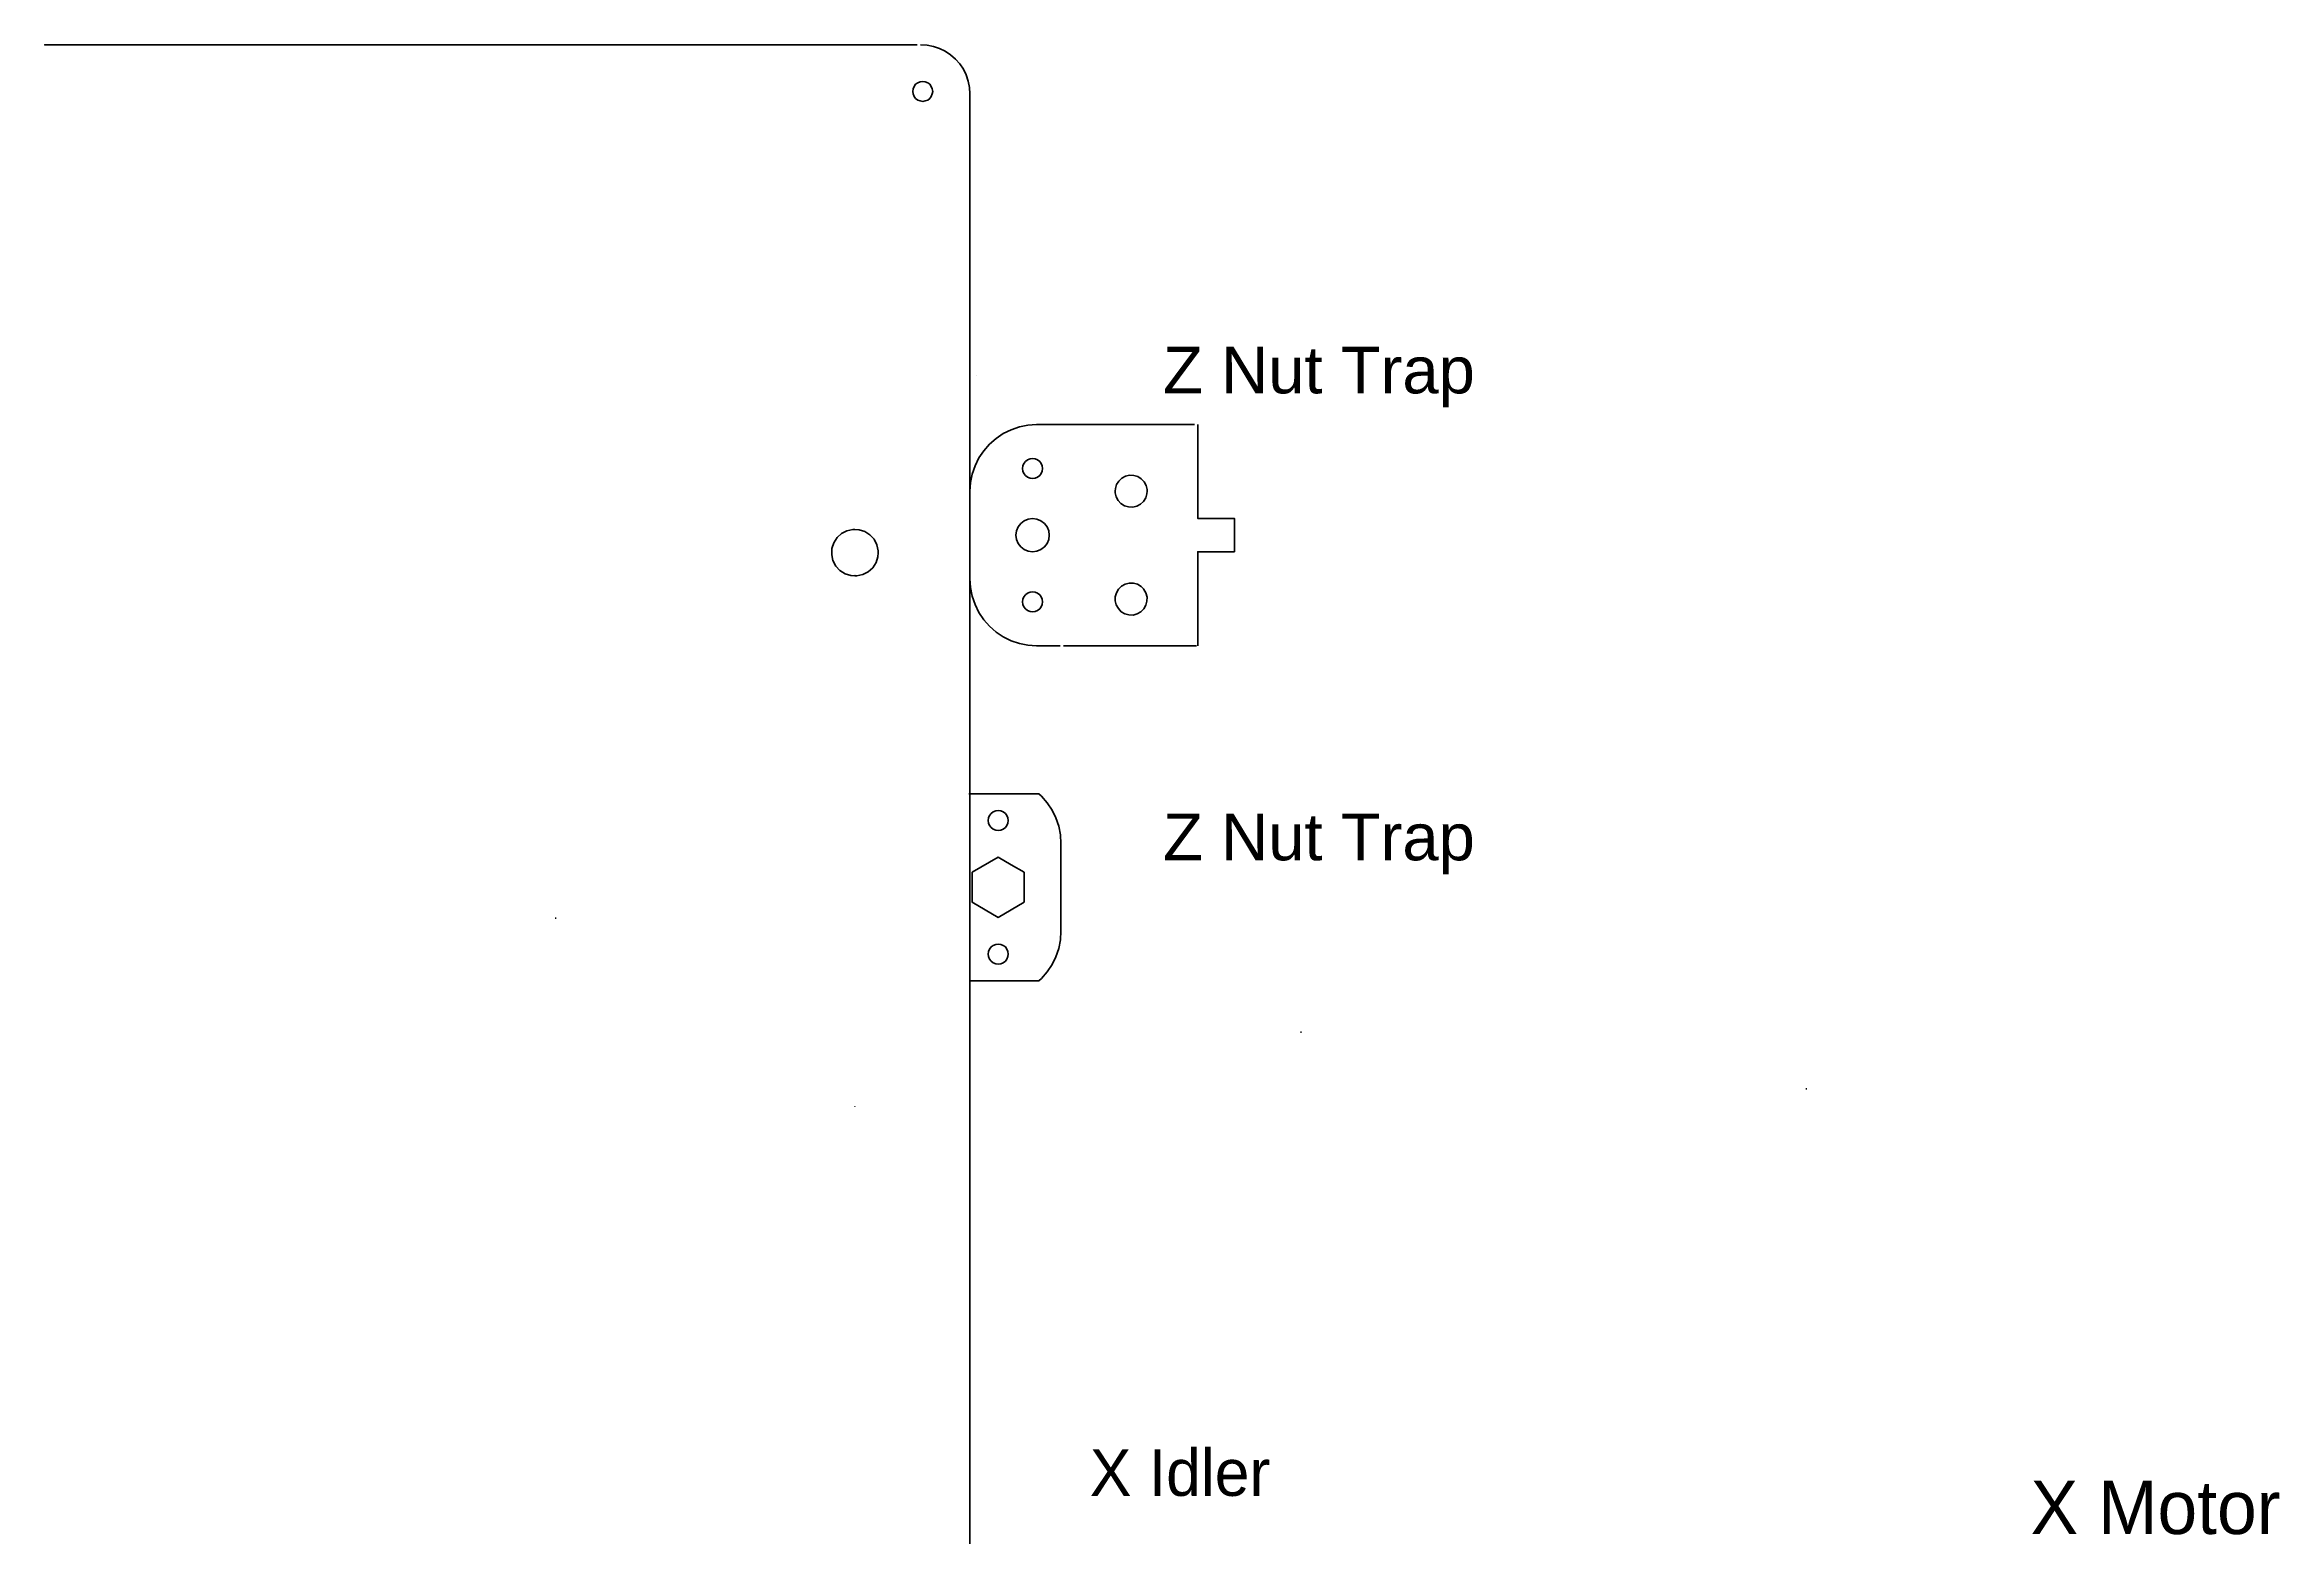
# Model space of a CAD drawing. Extents: x 0 to 1343, y -5 to 600.
# Drawn here: x 982.4 to 1317.3, y 361.7 to 585.3 of the extents above; entities that cross this region are included whole.
import ezdxf

# ---------------------------------------------------------------- set-up
doc = ezdxf.new("R2010")
doc.units = 0
doc.layers.get('0').update_dxf_attribs({"linetype": 'CONTINUOUS', "true_color": 0xffffff})
doc.layers.add('LAY001', color=7, linetype='CONTINUOUS', true_color=0xffffff)
doc.styles.add('textstyle23', font='')
doc.styles.add('textstyle3', font='')
doc.styles.add('textstyle4', font='')
doc.styles.add('textstyle7', font='')
doc.styles.get('textstyle23').set_extended_font_data('Liberation Sans', italic=True)
doc.styles.get('textstyle3').set_extended_font_data('Liberation Sans', italic=True)
doc.styles.get('textstyle4').set_extended_font_data('Liberation Sans', italic=True)
doc.styles.get('textstyle7').set_extended_font_data('Liberation Sans', italic=True)

msp = doc.modelspace()

# ---------------------------------------------------------------- linework, layer by layer
at = {"layer": 'LAY001', "color": 7, "lineweight": 35, "true_color": 0xffffff}
for points in [[(982.4, 585.275), (982.4, 585.225), (982.4, 585.275), (1113.15, 585.275)], [(1154.7, 528.325), (1131.05, 528.325), (1129.75, 528.225), (1128.475, 527.975), (1127.225, 527.55), (1126.05, 526.975), (1124.975, 526.25), (1123.975, 525.375), (1123.125, 524.4), (1122.4, 523.325), (1121.825, 522.15), (1121.4, 520.9), (1121.15, 519.625), (1121.05, 518.325), (1121.05, 537.775), (1121.05, 577.925), (1121, 578.875), (1120.8, 579.825), (1120.5, 580.75), (1120.075, 581.6), (1119.525, 582.4), (1118.875, 583.125), (1118.15, 583.775), (1117.35, 584.3), (1116.475, 584.725), (1115.575, 585.025), (1114.625, 585.225), (1113.65, 585.275)], [(1122.05, 535.65), (1122.05, 535.625)], [(1155.2, 528.35), (1155.2, 514.25), (1160.7, 514.25), (1160.7, 509.25), (1155.2, 509.25), (1155.2, 495.175)], [(1121.05, 518.325), (1121.05, 505.175), (1121.15, 503.875), (1121.4, 502.575), (1121.825, 501.35), (1122.4, 500.175), (1123.125, 499.075), (1123.975, 498.1), (1124.975, 497.225), (1126.05, 496.5), (1127.225, 495.925), (1128.475, 495.5), (1129.75, 495.25), (1131.05, 495.175), (1134.575, 495.175)], [(1121.05, 505.175), (1121.05, 472.95), (1131.375, 472.95), (1131.775, 472.6), (1132.65, 471.625), (1133.375, 470.525), (1133.95, 469.35), (1134.375, 468.125), (1134.625, 466.825), (1134.7, 465.525), (1134.7, 452.375), (1134.625, 451.075), (1134.375, 449.8), (1133.95, 448.55), (1133.375, 447.375), (1132.65, 446.3), (1131.775, 445.3), (1131.375, 444.95), (1121.05, 444.95)], [(1155, 495.175), (1135.075, 495.175)], [(1120.875, 472.95), (1121.05, 472.95), (1121.05, 472.45), (1121.05, 444.95), (1121.05, 279.275), (1120.825, 277.45), (1120.1, 275.725), (1118.975, 274.275), (1117.5, 273.15), (1115.8, 272.425), (1114.025, 272.2), (1123.85, 272.2)], [(1059.05, 454.35), (1058.9, 454.35)], [(1170.725, 437.225), (1170.575, 437.225)], [(1246.45, 428.75), (1246.3, 428.75)], [(1103.825, 426.1), (1103.825, 426.05)]]:
    msp.add_lwpolyline(points, dxfattribs=at)
for points in [[(1114.35, 576.85), (1114.725, 576.975), (1115.025, 577.225), (1115.25, 577.525), (1115.4, 577.9), (1115.475, 578.275), (1115.4, 578.675), (1115.25, 579.025), (1115.025, 579.35), (1114.725, 579.575), (1114.35, 579.725), (1113.975, 579.775), (1113.575, 579.725), (1113.225, 579.575), (1112.9, 579.35), (1112.675, 579.025), (1112.525, 578.675), (1112.475, 578.275), (1112.525, 577.9), (1112.675, 577.525), (1112.9, 577.225), (1113.225, 576.975), (1113.575, 576.85), (1113.975, 576.775)], [(1130.85, 520.3), (1131.2, 520.45), (1131.525, 520.675), (1131.75, 521), (1131.9, 521.35), (1131.95, 521.75), (1131.9, 522.125), (1131.75, 522.5), (1131.525, 522.8), (1131.2, 523.05), (1130.85, 523.2), (1130.45, 523.25), (1130.075, 523.2), (1129.7, 523.05), (1129.4, 522.8), (1129.15, 522.5), (1129, 522.125), (1128.95, 521.75), (1129, 521.35), (1129.15, 521), (1129.4, 520.675), (1129.7, 520.45), (1130.075, 520.3), (1130.45, 520.25)], [(1145.45, 515.95), (1146.05, 516.075), (1146.6, 516.375), (1147.05, 516.8), (1147.4, 517.35), (1147.575, 517.95), (1147.6, 518.325), (1147.6, 518.575), (1147.45, 519.175), (1147.15, 519.725), (1146.725, 520.175), (1146.2, 520.525), (1145.6, 520.7), (1144.975, 520.725), (1144.375, 520.575), (1143.825, 520.275), (1143.35, 519.85), (1143.025, 519.325), (1142.85, 518.725), (1142.825, 518.325), (1142.825, 518.1), (1142.95, 517.5), (1143.25, 516.95), (1143.675, 516.475), (1144.225, 516.15), (1144.825, 515.975)], [(1104.125, 505.625), (1105.025, 505.825), (1105.825, 506.25), (1106.5, 506.85), (1107, 507.625), (1107.275, 508.5), (1107.3, 509.1), (1107.325, 509.4), (1107.125, 510.3), (1106.7, 511.125), (1106.075, 511.8), (1105.3, 512.275), (1104.45, 512.55), (1103.825, 512.575), (1103.525, 512.6), (1102.625, 512.4), (1101.825, 511.975), (1101.15, 511.375), (1100.65, 510.6), (1100.375, 509.725), (1100.35, 509.1), (1100.35, 508.8), (1100.525, 507.925), (1100.95, 507.1), (1101.575, 506.425), (1102.35, 505.95), (1103.225, 505.675), (1103.825, 505.65), (1103.825, 505.7), (1103.825, 505.65)], [(1131.1, 509.325), (1131.7, 509.575), (1132.225, 509.975), (1132.625, 510.5), (1132.875, 511.1), (1132.95, 511.75), (1132.875, 512.4), (1132.625, 513), (1132.225, 513.5), (1131.7, 513.9), (1131.1, 514.15), (1130.45, 514.25), (1129.8, 514.15), (1129.2, 513.9), (1128.7, 513.5), (1128.3, 513), (1128.05, 512.4), (1127.95, 511.75), (1128.05, 511.1), (1128.3, 510.5), (1128.7, 509.975), (1129.2, 509.575), (1129.8, 509.325), (1130.45, 509.25)], [(1130.45, 500.25), (1130.85, 500.3), (1131.2, 500.45), (1131.525, 500.675), (1131.75, 501), (1131.9, 501.35), (1131.95, 501.75), (1131.9, 502.125), (1131.75, 502.5), (1131.525, 502.8), (1131.2, 503.05), (1130.85, 503.2), (1130.45, 503.25), (1130.075, 503.2), (1129.7, 503.05), (1129.4, 502.8), (1129.15, 502.5), (1129, 502.125), (1128.95, 501.75), (1129, 501.35), (1129.15, 501), (1129.4, 500.675), (1129.7, 500.45), (1130.075, 500.3)], [(1144.875, 499.8), (1144.275, 499.95), (1143.725, 500.275), (1143.3, 500.725), (1142.975, 501.275), (1142.825, 501.875), (1142.825, 502.5), (1143, 503.1), (1143.325, 503.65), (1143.775, 504.1), (1144.325, 504.4), (1144.925, 504.55), (1145.2, 504.55), (1145.55, 504.55), (1146.15, 504.375), (1146.7, 504.05), (1147.075, 503.675), (1147.125, 503.6), (1147.425, 503.075), (1147.6, 502.45), (1147.575, 501.825), (1147.425, 501.225), (1147.1, 500.7), (1146.65, 500.25), (1146.1, 499.95), (1145.5, 499.775)], [(1125.3, 467.45), (1125.7, 467.5), (1126.05, 467.65), (1126.375, 467.9), (1126.6, 468.2), (1126.75, 468.575), (1126.8, 468.95), (1126.75, 469.35), (1126.6, 469.7), (1126.375, 470.025), (1126.05, 470.25), (1125.7, 470.4), (1125.3, 470.45), (1124.925, 470.4), (1124.55, 470.25), (1124.25, 470.025), (1124, 469.7), (1123.85, 469.35), (1123.8, 468.95), (1123.85, 468.575), (1124, 468.2), (1124.25, 467.9), (1124.55, 467.65), (1124.925, 467.5)], [(1129.2, 456.7), (1129.2, 458.95), (1129.2, 461.2), (1127.25, 462.325), (1125.3, 463.45), (1121.4, 461.2), (1121.4, 456.7), (1125.3, 454.45)], [(1125.3, 447.45), (1125.7, 447.5), (1126.05, 447.65), (1126.375, 447.9), (1126.6, 448.2), (1126.75, 448.575), (1126.8, 448.95), (1126.75, 449.35), (1126.6, 449.7), (1126.375, 450.025), (1126.05, 450.25), (1125.7, 450.4), (1125.3, 450.45), (1124.925, 450.4), (1124.55, 450.25), (1124.25, 450.025), (1124, 449.7), (1123.85, 449.35), (1123.8, 448.95), (1123.85, 448.575), (1124, 448.2), (1124.25, 447.9), (1124.55, 447.65), (1124.925, 447.5)]]:
    msp.add_lwpolyline(points, close=True, dxfattribs=at)

# ---------------------------------------------------------------- texts
at = {"char_height": 1, "attachment_point": 1, "line_spacing_factor": 2}
for s, insert, style in [('\\fLiberation Sans|b0|i0|c0|p0;\\H7;Z Nut Trap', (1150, 540), 'textstyle7'), ('\\fLiberation Sans|b0|i0|c0|p0;\\H7;Z Nut Trap', (1150, 470), 'textstyle23'), ('\\fDenemo|b0|i0|c0|p0;\\H7;X Idler', (1139.01, 374.721), 'textstyle4'), ('\\fDenemo|b0|i0|c0|p0;\\H8;X Motor', (1280, 370), 'textstyle3')]:
    msp.add_mtext(s, dxfattribs=dict(at, insert=insert, style=style))

doc.saveas('drawing.dxf')
